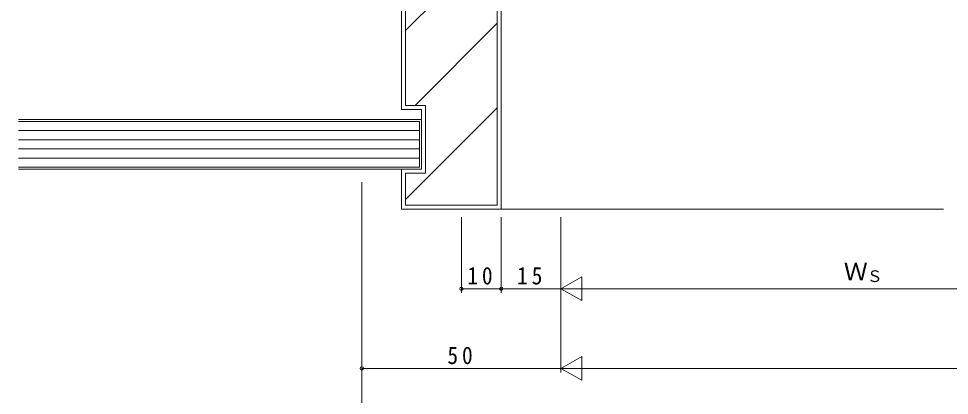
# Model space of a CAD drawing. Units: millimetres, scale not verified. Extents: x -594 to 539, y -420 to 386.
# Drawn here: x -168.8 to 64.8, y -280.5 to -185.9 of the extents above; entities that cross this region are included whole.
import ezdxf
from ezdxf.enums import TextEntityAlignment as Align

# ---------------------------------------------------------------- set-up
doc = ezdxf.new("R2010")
doc.units = ezdxf.units.MM
doc.header["$LTSCALE"] = 2
for name, color, linetype, lineweight in [('0-6_YKK_D', 6, 'Continuous', 9), ('0-7_YSS_K', 3, 'Continuous', 9), ('0-8_YSS_KE', 3, 'Continuous', 9)]:
    doc.layers.add(name, color=color, linetype=linetype, lineweight=lineweight)
doc.styles.add('ＭＳ ゴシック', font='')
doc.styles.get('ＭＳ ゴシック').set_extended_font_data('MS Gothic')

msp = doc.modelspace()

# ---------------------------------------------------------------- linework, layer by layer
at = {"layer": '0-6_YKK_D'}
for p, q in [((-82.692, -227.005), (-82.692, -294.747)), ((-82.692, -227.005), (-82.692, -274.747)), ((-57.692, -235.747), (-57.692, -254.747)), ((-47.692, -235.747), (-47.692, -254.747)), ((-47.692, -235.747), (-47.692, -254.747)), ((-32.692, -235.747), (-32.692, -254.747)), ((-32.692, -235.747), (-32.692, -254.747)), ((-32.692, -235.747), (-32.692, -274.747)), ((-32.692, -236.747), (-32.692, -274.747)), ((-32.692, -253.747), (-27.496, -250.747)), ((-27.496, -256.747), (-27.496, -250.747)), ((-47.692, -253.747), (-57.692, -253.747)), ((-32.692, -253.747), (-47.692, -253.747)), ((-32.692, -253.747), (-22.299, -253.747)), ((-32.692, -253.747), (-27.496, -256.747)), ((-26.692, -253.747), (111.308, -253.747)), ((-32.692, -273.747), (-27.496, -270.747)), ((-27.496, -276.747), (-27.496, -270.747)), ((-82.692, -273.747), (-32.692, -273.747)), ((-32.692, -273.747), (-22.299, -273.747)), ((-32.692, -273.747), (-27.496, -276.747)), ((301.308, -273.747), (-26.692, -273.747))]:
    msp.add_line(p, q, dxfattribs=at)
for centre in [(-57.692, -253.747), (-47.692, -253.747), (-82.692, -273.747)]:
    msp.add_circle(centre, 0.425, dxfattribs=at)
at = {"layer": '0-7_YSS_K'}
for p, q in [((-71.692, -164.747), (-71.692, -207.747)), ((-51.692, -168.894), (-71.692, -188.894)), ((-48.692, -232.747), (-48.692, -179.747)), ((-48.692, -179.747), (-48.692, -206.247)), ((-69.331, -207.747), (-48.692, -187.108)), ((-66.692, -207.747), (-71.692, -207.747)), ((-66.692, -224.747), (-66.692, -207.747)), ((-71.692, -231.321), (-48.692, -208.321)), ((-168.846, -211.247), (-67.692, -211.247)), ((-168.846, -211.747), (-68.192, -211.747)), ((-68.192, -211.747), (-68.192, -223.247)), ((-67.692, -211.247), (-67.692, -223.747)), ((-68.192, -214.047), (-168.846, -214.047)), ((-68.192, -216.347), (-168.846, -216.347)), ((-68.192, -218.647), (-168.846, -218.647)), ((-68.192, -220.947), (-168.846, -220.947)), ((-68.192, -223.247), (-168.846, -223.247)), ((-67.692, -223.747), (-168.846, -223.747)), ((-71.692, -224.747), (-66.692, -224.747)), ((-71.692, -224.747), (-71.692, -232.747)), ((-48.692, -232.747), (-71.692, -232.747)), ((-47.692, -233.747), (63.308, -233.747))]:
    msp.add_line(p, q, dxfattribs=at)
at = {"layer": '0-8_YSS_KE'}
for p, q in [((-72.692, -208.747), (-72.692, -163.747)), ((-47.692, -178.747), (-47.692, -233.747)), ((-47.692, -178.747), (-47.692, -206.747)), ((-67.692, -208.747), (-72.692, -208.747)), ((-67.692, -223.747), (-67.692, -208.747)), ((-72.692, -223.747), (-67.692, -223.747)), ((-72.692, -233.747), (-72.692, -223.747)), ((-47.692, -233.747), (-72.692, -233.747))]:
    msp.add_line(p, q, dxfattribs=at)

# ---------------------------------------------------------------- texts
at = {"layer": '0-6_YKK_D', "color": 7, "style": 'ＭＳ ゴシック'}
msp.add_text('Ｗ', height=4.399, dxfattribs=at).set_placement((38.308, -252.947), align=Align.BOTTOM_LEFT)
at = {"layer": '0-6_YKK_D', "color": 4, "style": 'ＭＳ ゴシック'}
msp.add_text('Ｓ', height=2.933, dxfattribs=at).set_placement((44.068, -252.947), align=Align.BOTTOM_LEFT)
at = {"layer": '0-6_YKK_D', "color": 7, "char_height": 4.399, "attachment_point": 7, "style": 'ＭＳ ゴシック'}
for s, insert in [('\\T1.36;\\W0.9;10', (-56.212, -252.747)), ('\\T1.36;\\W0.9;15', (-43.712, -252.747)), ('\\T1.36;\\W0.9;50', (-61.212, -272.747))]:
    msp.add_mtext(s, dxfattribs=dict(at, insert=insert))

doc.saveas('drawing.dxf')
